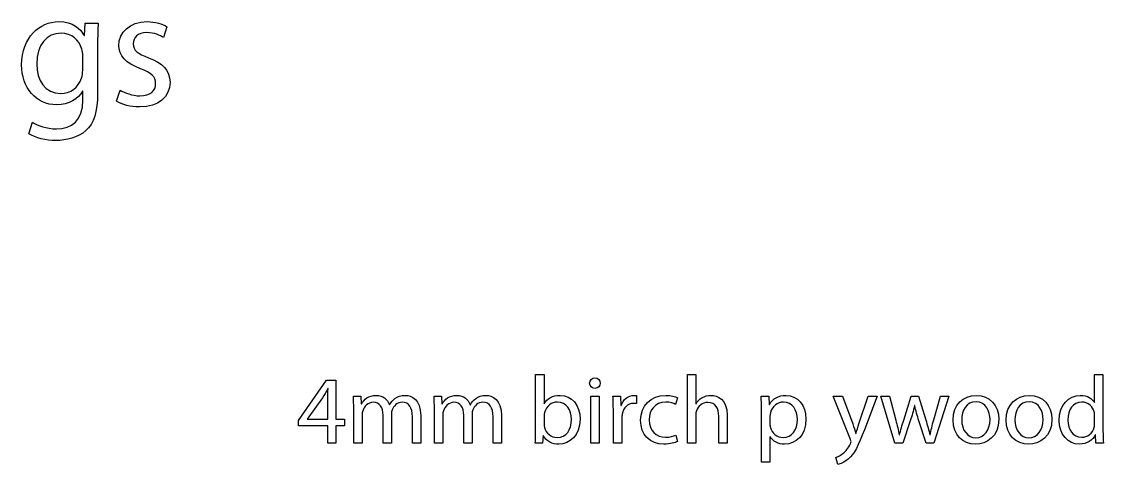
# Model space of a CAD drawing. Extents: x 16 to 1660, y 62 to 1240.
# Drawn here: x 589.2 to 833.9, y 1105.9 to 1206.2 of the extents above; entities that cross this region are included whole.
import ezdxf

# ---------------------------------------------------------------- set-up
doc = ezdxf.new("R2010")
doc.units = 0
doc.layers.get('0').update_dxf_attribs({"linetype": 'CONTINUOUS'})

msp = doc.modelspace()

# ---------------------------------------------------------------- linework, layer by layer
at = {"color": 7}
for points in [[(603.345109, 1202.977584), (603.421591, 1202.977584), (603.536456, 1205.771867), (606.521802, 1205.771867)], [(622.06124, 1205.006198), (621.257471, 1202.556791)], [(606.368838, 1200.719524), (606.368838, 1189.964318), (606.368838, 1189.964318)], [(603.000516, 1195.131524), (603.000516, 1198.461182)], [(603.038616, 1188.395162), (603.038616, 1190.423493), (602.962133, 1190.423493)], [(610.655511, 1188.127051), (611.45928, 1190.653222)], [(590.790736, 1180.778267), (591.632604, 1183.38092)], [(705.468913, 1113.469113), (705.468913, 1126.274382), (705.469196, 1126.274382)], [(705.469196, 1126.274382), (707.373631, 1126.274382), (707.373631, 1119.620147), (707.417376, 1119.620147)], [(741.714149, 1117.124738), (741.714149, 1110.732969), (739.787982, 1110.732969), (739.787982, 1126.274382)], [(739.788264, 1126.274382), (741.714431, 1126.274382), (741.714431, 1119.64216), (741.758176, 1119.64216)], [(831.867498, 1119.948371), (831.911242, 1119.948371), (831.911242, 1126.274382), (833.815678, 1126.274382), (833.815678, 1126.274382)], [(833.815678, 1126.274382), (833.815678, 1113.469113)], [(658.43404, 1110.732687), (658.43404, 1114.629047), (651.823549, 1114.629047), (651.823549, 1115.876751), (658.171291, 1124.96092), (660.250987, 1124.96092), (660.250987, 1116.117769), (662.242911, 1116.117769), (662.242911, 1114.629047), (660.250987, 1114.629047), (660.250987, 1110.732687), (658.43404, 1110.732687), (658.43404, 1110.732687)], [(720.067987, 1124.304189), (720.067987, 1124.304189)], [(657.252093, 1120.998802), (653.771729, 1116.161231), (653.771729, 1116.117769), (658.43404, 1116.117769)], [(658.499798, 1123.100229), (658.43404, 1123.100229)], [(658.43404, 1116.117769), (658.43404, 1120.867569)], [(664.233424, 1121.327309), (665.918856, 1121.327309), (666.006627, 1119.598133), (666.072102, 1119.598133)], [(682.487558, 1121.327309), (684.172989, 1121.327309), (684.26076, 1119.598133), (684.326236, 1119.598133)], [(717.922816, 1121.327309), (719.848982, 1121.327309), (719.848982, 1110.732969), (717.922816, 1110.732969), (717.922816, 1121.327309), (717.922816, 1121.327309)], [(722.956813, 1121.327309), (724.642244, 1121.327309), (724.730016, 1119.225882), (724.795773, 1119.225882)], [(728.275856, 1121.502287), (728.275856, 1119.68534)], [(737.578464, 1120.977353), (737.140456, 1119.510644)], [(756.487918, 1121.327309), (758.19508, 1121.327309), (758.304582, 1119.510362), (758.348327, 1119.510362)], [(776.689949, 1111.564678), (772.793589, 1121.327309), (774.894733, 1121.327309)], [(774.894733, 1121.327309), (777.193151, 1115.066773)], [(778.615833, 1115.1108), (780.71726, 1121.327309), (782.752647, 1121.327309), (779.863538, 1113.775324)], [(790.216013, 1115.767249), (788.508569, 1110.732687), (786.75738, 1110.732687), (783.561496, 1121.327309), (785.531689, 1121.327309)], [(785.531689, 1121.327309), (786.954371, 1115.942509)], [(788.727291, 1115.920778), (790.456749, 1121.327309), (792.076422, 1121.327309), (793.718109, 1116.029998)], [(795.535056, 1116.007984), (797.045509, 1121.327309), (798.949662, 1121.327309), (795.535056, 1110.732687), (793.783867, 1110.732687), (792.164193, 1115.789262)], [(666.203618, 1117.102724), (666.203618, 1110.732687), (664.321196, 1110.732687), (664.321196, 1118.459649)], [(672.398113, 1119.422873), (672.44214, 1119.422873)], [(684.457469, 1117.102724), (684.457469, 1110.732687), (682.575047, 1110.732687), (682.575047, 1118.459649)], [(690.652247, 1119.422873), (690.695991, 1119.422873)], [(791.2227, 1119.269627), (791.178956, 1119.269627)], [(672.836122, 1117.277702), (672.836122, 1110.732687), (670.953418, 1110.732687), (670.953418, 1117.080711)], [(679.468627, 1116.949478), (679.468627, 1110.732687), (677.586204, 1110.732687), (677.586204, 1116.70846)], [(691.089973, 1117.277702), (691.089973, 1110.732687), (689.207551, 1110.732687), (689.207551, 1117.080711)], [(697.722478, 1116.949478), (697.722478, 1110.732687), (695.840056, 1110.732687), (695.840056, 1116.70846)], [(707.373631, 1116.861707), (707.373631, 1114.979284)], [(724.970469, 1116.379953), (724.970469, 1110.732404), (723.044302, 1110.732404), (723.044302, 1118.021922)], [(748.806111, 1117.037249), (748.806111, 1110.732969), (746.879944, 1110.732969), (746.879944, 1116.818244)], [(758.523587, 1112.155651), (758.479842, 1112.155651), (758.479842, 1106.3986), (756.575407, 1106.3986), (756.575407, 1117.868676), (756.575407, 1117.868676)], [(758.479842, 1116.884002), (758.479842, 1115.045324)], [(810.243067, 1116.117769), (810.243067, 1116.117769)], [(822.259524, 1116.117769), (822.259524, 1116.117769)], [(831.911524, 1115.176276), (831.911524, 1117.014953)], [(707.176076, 1112.462427), (707.132613, 1112.462427), (707.022829, 1110.732969), (705.381424, 1110.732969)], [(737.206213, 1112.549916), (737.53472, 1111.10522)], [(777.893344, 1112.899871), (777.937371, 1112.899871)], [(787.720604, 1112.571647), (787.786362, 1112.571647)], [(794.65932, 1112.571647), (794.725078, 1112.571647)], [(833.903167, 1110.732969), (832.195722, 1110.732969), (832.108233, 1112.571929), (832.042193, 1112.571929)], [(773.865751, 1105.917129), (773.38428, 1107.515071)]]:
    msp.add_lwpolyline(points, dxfattribs=at)
for points in [[(589.183198, 1196.356087), (589.183198, 1202.633273), (593.278807, 1206.15456), (597.56548, 1206.15456)], [(597.56548, 1206.15456), (600.780556, 1206.15456), (602.502958, 1204.50864), (603.345109, 1202.977584)], [(606.521802, 1205.771867), (606.406938, 1204.470258), (606.368838, 1202.939484), (606.368838, 1200.719524)], [(611.153069, 1200.719524), (611.153069, 1203.705153), (613.602476, 1206.15456), (617.544838, 1206.15456)], [(617.544838, 1206.15456), (619.420487, 1206.15456), (621.066124, 1205.657002), (622.06124, 1205.006198)], [(598.10142, 1203.551907), (594.886344, 1203.551907), (592.58962, 1200.834389), (592.58962, 1196.547433)], [(602.809169, 1199.954138), (602.196747, 1201.944369), (600.589209, 1203.551907), (598.10142, 1203.551907)], [(617.468356, 1203.666771), (615.478124, 1203.666771), (614.406244, 1202.518409), (614.406244, 1201.1406)], [(621.257471, 1202.556791), (620.530184, 1203.015967), (619.190758, 1203.666771), (617.468356, 1203.666771)], [(603.000516, 1198.461182), (603.000516, 1199.035504), (602.962133, 1199.533062), (602.809169, 1199.954138)], [(616.090547, 1195.475836), (612.722224, 1196.70068), (611.153069, 1198.499564), (611.153069, 1200.719524)], [(614.406244, 1201.1406), (614.406244, 1199.609544), (615.478124, 1198.92064), (617.889431, 1197.963907)], [(617.889431, 1197.963907), (621.066124, 1196.777162), (622.750144, 1195.169624), (622.750144, 1192.413724)], [(597.067922, 1187.323282), (592.475038, 1187.323282), (589.183198, 1191.227262), (589.183198, 1196.356087)], [(592.58962, 1196.547433), (592.58962, 1192.911282), (594.465269, 1189.887836), (598.063038, 1189.887836)], [(602.732687, 1193.332358), (602.924033, 1193.90668), (603.000516, 1194.557202), (603.000516, 1195.131524)], [(619.496969, 1192.107513), (619.496969, 1193.715333), (618.539953, 1194.557202), (616.090547, 1195.475836)], [(598.063038, 1189.887836), (600.168133, 1189.887836), (602.0435, 1191.18888), (602.732687, 1193.332358)], [(622.750144, 1192.413724), (622.750144, 1189.122167), (620.185873, 1186.825724), (615.860818, 1186.825724)], [(615.9373, 1189.351896), (618.348607, 1189.351896), (619.496969, 1190.538358), (619.496969, 1192.107513)], [(602.962133, 1190.423493), (601.967018, 1188.701091), (599.938404, 1187.323282), (597.067922, 1187.323282)], [(606.368838, 1189.964318), (606.368838, 1185.677644), (605.488304, 1183.113091), (603.727802, 1181.467453)], [(611.45928, 1190.653222), (612.492496, 1190.0408), (614.25328, 1189.351896), (615.9373, 1189.351896)], [(597.06764, 1181.888247), (600.512444, 1181.888247), (603.038616, 1183.687131), (603.038616, 1188.395162)], [(615.860818, 1186.825724), (613.832204, 1186.825724), (611.956556, 1187.361382), (610.655511, 1188.127051)], [(591.632604, 1183.38092), (592.857449, 1182.577151), (594.771198, 1181.888247), (597.06764, 1181.888247)], [(596.953058, 1179.247211), (594.733098, 1179.247211), (592.283409, 1179.783151), (590.790736, 1180.778267)], [(603.727802, 1181.467453), (601.890536, 1179.821533), (599.287882, 1179.247211), (596.953058, 1179.247211)], [(717.68208, 1124.304189), (717.68208, 1124.96092), (718.163551, 1125.508149), (718.88604, 1125.508149)], [(718.842013, 1123.122242), (718.141538, 1123.122242), (717.68208, 1123.647458), (717.68208, 1124.304189)], [(720.067987, 1124.304189), (720.067987, 1123.647458), (719.608247, 1123.122242), (718.842013, 1123.122242)], [(718.88604, 1125.508149), (719.586516, 1125.508149), (720.067987, 1124.982651), (720.067987, 1124.304189)], [(658.43404, 1123.100229), (657.996313, 1122.26852), (657.646076, 1121.655533), (657.252093, 1120.998802)], [(658.43404, 1120.867569), (658.43404, 1121.611789), (658.456053, 1122.356009), (658.499798, 1123.100229)], [(664.321478, 1118.459649), (664.321478, 1119.57612), (664.277733, 1120.451856), (664.233424, 1121.327309)], [(666.072102, 1119.598133), (666.663358, 1120.60482), (667.648313, 1121.546031), (669.421233, 1121.546031)], [(669.421233, 1121.546031), (670.844198, 1121.546031), (671.938656, 1120.670578), (672.398113, 1119.422873)], [(673.6461, 1120.801811), (674.2811, 1121.283564), (674.95928, 1121.546031), (675.966531, 1121.546031)], [(675.966531, 1121.546031), (677.389213, 1121.546031), (679.468627, 1120.626551), (679.468627, 1116.949478)], [(682.575047, 1118.459649), (682.575047, 1119.57612), (682.531302, 1120.451856), (682.487558, 1121.327309)], [(684.326236, 1119.598133), (684.917209, 1120.60482), (685.902447, 1121.546031), (687.675367, 1121.546031)], [(687.675367, 1121.546031), (689.098049, 1121.546031), (690.192507, 1120.670578), (690.652247, 1119.422873)], [(691.899951, 1120.801811), (692.534951, 1121.283564), (693.213413, 1121.546031), (694.2201, 1121.546031)], [(694.2201, 1121.546031), (695.643064, 1121.546031), (697.722478, 1120.626551), (697.722478, 1116.949478)], [(707.417376, 1119.620147), (708.095838, 1120.802093), (709.321529, 1121.546313), (711.028973, 1121.546313)], [(711.028973, 1121.546313), (713.677629, 1121.546313), (715.516024, 1119.357398), (715.516024, 1116.161513)], [(723.044302, 1118.021922), (723.044302, 1119.269627), (723.022289, 1120.342071), (722.956813, 1121.327309)], [(724.795773, 1119.225882), (725.277244, 1120.648564), (726.459191, 1121.546031), (727.75064, 1121.546031)], [(727.75064, 1121.546031), (727.947913, 1121.546031), (728.100878, 1121.5243), (728.275856, 1121.502287)], [(729.216784, 1115.899047), (729.216784, 1119.160689), (731.449444, 1121.546313), (734.907796, 1121.546313)], [(734.907796, 1121.546313), (736.045998, 1121.546313), (737.053249, 1121.261833), (737.578464, 1120.977353)], [(741.758176, 1119.64216), (742.064669, 1120.189107), (742.54614, 1120.692873), (743.137113, 1121.021098)], [(743.137113, 1121.021098), (743.706356, 1121.349322), (744.384818, 1121.546313), (745.107307, 1121.546313)], [(745.107307, 1121.546313), (746.529989, 1121.546313), (748.806111, 1120.67086), (748.806111, 1117.037249)], [(756.575407, 1117.868676), (756.575407, 1119.225882), (756.531662, 1120.32034), (756.487918, 1121.327309)], [(758.348327, 1119.510362), (759.11456, 1120.801811), (760.383996, 1121.546031), (762.113453, 1121.546031)], [(762.113453, 1121.546031), (764.696351, 1121.546031), (766.622518, 1119.379129), (766.622518, 1116.183244)], [(799.889462, 1115.942509), (799.889462, 1119.466618), (802.231624, 1121.546031), (805.143029, 1121.546031)], [(805.143029, 1121.546031), (808.185667, 1121.546031), (810.243067, 1119.335384), (810.243067, 1116.117769)], [(811.90592, 1115.942509), (811.90592, 1119.466618), (814.248082, 1121.546031), (817.159487, 1121.546031)], [(817.159487, 1121.546031), (820.202124, 1121.546031), (822.259524, 1119.335384), (822.259524, 1116.117769)], [(823.921531, 1115.877033), (823.899518, 1119.401142), (826.110447, 1121.546313), (828.671331, 1121.546313)], [(828.671331, 1121.546313), (830.313018, 1121.546313), (831.385744, 1120.780362), (831.867498, 1119.948371)], [(668.742771, 1119.970102), (667.560542, 1119.970102), (666.663358, 1119.006878), (666.356864, 1118.043936)], [(670.953418, 1117.080711), (670.953418, 1118.766142), (670.20948, 1119.970102), (668.742771, 1119.970102)], [(672.44214, 1119.422873), (672.770364, 1120.03586), (673.208091, 1120.473587), (673.6461, 1120.801811)], [(675.287504, 1119.970102), (674.171316, 1119.970102), (673.339324, 1119.160124), (672.989369, 1118.240927)], [(677.586204, 1116.70846), (677.586204, 1118.766142), (676.819971, 1119.970102), (675.287504, 1119.970102)], [(686.996622, 1119.970102), (685.814676, 1119.970102), (684.917209, 1119.006878), (684.610716, 1118.043936)], [(689.207551, 1117.080711), (689.207551, 1118.766142), (688.463331, 1119.970102), (686.996622, 1119.970102)], [(690.695991, 1119.422873), (691.024216, 1120.03586), (691.462224, 1120.473587), (691.899951, 1120.801811)], [(693.541638, 1119.970102), (692.425167, 1119.970102), (691.593458, 1119.160124), (691.24322, 1118.240927)], [(695.840056, 1116.70846), (695.840056, 1118.766142), (695.073822, 1119.970102), (693.541638, 1119.970102)], [(710.394256, 1120.03586), (709.102807, 1120.03586), (707.876833, 1119.11638), (707.482851, 1117.671684)], [(713.568127, 1116.095756), (713.568127, 1118.218913), (712.473669, 1120.03586), (710.394256, 1120.03586)], [(727.619124, 1119.729084), (726.261918, 1119.729084), (725.298693, 1118.722116), (725.036227, 1117.27742)], [(728.275856, 1119.68534), (728.078864, 1119.729084), (727.881873, 1119.729084), (727.619124, 1119.729084)], [(734.907796, 1120.014129), (732.478427, 1120.014129), (731.164682, 1118.197464), (731.164682, 1116.008267)], [(737.140456, 1119.510644), (736.680998, 1119.751662), (735.958509, 1120.014129), (734.907796, 1120.014129)], [(744.42828, 1119.948371), (743.180576, 1119.948371), (742.217633, 1119.072636), (741.845382, 1118.044218)], [(746.879944, 1116.818244), (746.879944, 1118.525689), (746.245227, 1119.948371), (744.42828, 1119.948371)], [(761.522198, 1120.014129), (760.209018, 1120.014129), (758.961313, 1119.094649), (758.611076, 1117.650236)], [(764.674338, 1116.096038), (764.674338, 1118.197464), (763.558149, 1120.014129), (761.522198, 1120.014129)], [(791.178956, 1119.269627), (790.916489, 1117.999909), (790.587982, 1116.905733), (790.216013, 1115.767249)], [(792.164193, 1115.789262), (791.791942, 1116.971209), (791.485731, 1118.021922), (791.2227, 1119.269627)], [(805.099002, 1120.1019), (802.844893, 1120.1019), (801.859656, 1117.999909), (801.859656, 1116.007984)], [(808.272873, 1116.052011), (808.272873, 1117.846944), (807.375407, 1120.1019), (805.099002, 1120.1019)], [(817.11546, 1120.1019), (814.860787, 1120.1019), (813.875831, 1117.999909), (813.875831, 1116.007984)], [(820.289331, 1116.052011), (820.289331, 1117.846944), (819.391864, 1120.1019), (817.11546, 1120.1019)], [(829.043582, 1120.03586), (827.05194, 1120.03586), (825.869993, 1118.284671), (825.869993, 1115.964522)], [(831.823753, 1117.824931), (831.539273, 1119.028891), (830.48856, 1120.03586), (829.043582, 1120.03586)], [(666.356864, 1118.043936), (666.247362, 1117.781187), (666.203618, 1117.430949), (666.203618, 1117.102724)], [(672.989369, 1118.240927), (672.901316, 1117.956164), (672.836122, 1117.62794), (672.836122, 1117.277702)], [(684.610716, 1118.043936), (684.501496, 1117.781187), (684.457469, 1117.430949), (684.457469, 1117.102724)], [(691.24322, 1118.240927), (691.155731, 1117.956164), (691.089973, 1117.62794), (691.089973, 1117.277702)], [(707.482851, 1117.671684), (707.417376, 1117.430949), (707.373631, 1117.1682), (707.373631, 1116.861707)], [(710.350511, 1112.024418), (712.38618, 1112.024418), (713.568127, 1113.666104), (713.568127, 1116.095756)], [(715.516024, 1116.161513), (715.516024, 1112.374656), (713.108104, 1110.492233), (710.744211, 1110.492233)], [(725.036227, 1117.27742), (724.992482, 1117.014671), (724.970469, 1116.686447), (724.970469, 1116.379953)], [(731.164682, 1116.008267), (731.164682, 1113.556884), (732.740893, 1112.046431), (734.84232, 1112.046431)], [(741.845382, 1118.044218), (741.73588, 1117.759456), (741.714149, 1117.474693), (741.714149, 1117.124738)], [(758.611076, 1117.650236), (758.5456, 1117.409218), (758.479842, 1117.124738), (758.479842, 1116.884002)], [(761.456722, 1112.002687), (763.492391, 1112.002687), (764.674338, 1113.666387), (764.674338, 1116.096038)], [(766.622518, 1116.183244), (766.622518, 1112.374373), (764.280356, 1110.491951), (761.784947, 1110.491951)], [(786.954371, 1115.942509), (787.239133, 1114.76028), (787.523896, 1113.666104), (787.720604, 1112.571647)], [(793.718109, 1116.029998), (794.112091, 1114.76028), (794.418584, 1113.644091), (794.65932, 1112.571647)], [(794.725078, 1112.571647), (794.900338, 1113.644091), (795.184818, 1114.76028), (795.535056, 1116.007984)], [(804.967769, 1110.491951), (802.122122, 1110.491951), (799.889462, 1112.593378), (799.889462, 1115.942509)], [(801.859656, 1116.007984), (801.859656, 1113.687836), (803.172836, 1111.936647), (805.05554, 1111.936647)], [(810.243067, 1116.117769), (810.243067, 1112.199396), (807.506922, 1110.491951), (804.967769, 1110.491951)], [(805.05554, 1111.936647), (806.893936, 1111.936647), (808.272873, 1113.666104), (808.272873, 1116.052011)], [(816.984227, 1110.491951), (814.13858, 1110.491951), (811.90592, 1112.593378), (811.90592, 1115.942509)], [(813.875831, 1116.007984), (813.875831, 1113.687836), (815.189293, 1111.936647), (817.071716, 1111.936647)], [(822.259524, 1116.117769), (822.259524, 1112.199396), (819.523662, 1110.491951), (816.984227, 1110.491951)], [(817.071716, 1111.936647), (818.910393, 1111.936647), (820.289331, 1113.666104), (820.289331, 1116.052011)], [(825.869993, 1115.964522), (825.869993, 1113.819351), (826.94272, 1112.046149), (829.00012, 1112.046149)], [(831.911524, 1117.014953), (831.911524, 1117.255971), (831.889229, 1117.584478), (831.823753, 1117.824931)], [(707.373631, 1114.979284), (707.373631, 1114.738549), (707.395362, 1114.497813), (707.46112, 1114.278809)], [(707.46112, 1114.278809), (707.811358, 1112.943616), (708.94956, 1112.024418), (710.350511, 1112.024418)], [(734.492082, 1110.492233), (731.296198, 1110.492233), (729.216784, 1112.659418), (729.216784, 1115.899047)], [(758.479842, 1115.045324), (758.479842, 1114.760562), (758.501573, 1114.498096), (758.567331, 1114.25736)], [(758.567331, 1114.25736), (758.917569, 1112.921884), (760.078067, 1112.002687), (761.456722, 1112.002687)], [(779.863538, 1113.775324), (778.4846, 1110.141713), (777.543107, 1108.303036), (776.229927, 1107.143102)], [(777.193151, 1115.066773), (777.455618, 1114.36658), (777.718367, 1113.534589), (777.893344, 1112.899871)], [(777.937371, 1112.899871), (778.13408, 1113.534589), (778.353084, 1114.344567), (778.615833, 1115.1108)], [(787.786362, 1112.571647), (788.026816, 1113.644091), (788.377336, 1114.782293), (788.727291, 1115.920778)], [(828.474622, 1110.492233), (825.913456, 1110.492233), (823.921531, 1112.659418), (823.921531, 1115.877033)], [(829.00012, 1112.046149), (830.291851, 1112.046149), (831.473516, 1112.921602), (831.823753, 1114.344567)], [(831.823753, 1114.344567), (831.889229, 1114.607316), (831.911524, 1114.869782), (831.911524, 1115.176276)], [(705.381424, 1110.732969), (705.425169, 1111.455458), (705.468913, 1112.528184), (705.468913, 1113.469113)], [(710.744211, 1110.492233), (709.212027, 1110.492233), (707.986336, 1111.083207), (707.176076, 1112.462427)], [(737.53472, 1111.10522), (737.031236, 1110.864202), (735.914764, 1110.492233), (734.492082, 1110.492233)], [(734.84232, 1112.046431), (735.936778, 1112.046431), (736.659267, 1112.30918), (737.206213, 1112.549916)], [(761.784947, 1110.491951), (760.383996, 1110.491951), (759.158304, 1111.104938), (758.523587, 1112.155651)], [(776.843196, 1111.061193), (776.843196, 1111.170696), (776.799169, 1111.323942), (776.689949, 1111.564678)], [(776.689949, 1110.601453), (776.777438, 1110.798444), (776.843196, 1110.951691), (776.843196, 1111.061193)], [(832.042193, 1112.571929), (831.473233, 1111.3897), (830.203798, 1110.492233), (828.474622, 1110.492233)], [(833.815678, 1113.469113), (833.815678, 1112.528184), (833.859422, 1111.455458), (833.903167, 1110.732969)], [(775.069993, 1108.456282), (775.595209, 1108.872278), (776.229927, 1109.616498), (776.689949, 1110.601453)], [(773.38428, 1107.515071), (773.865751, 1107.668318), (774.500469, 1107.974811), (775.069993, 1108.456282)], [(776.229927, 1107.143102), (775.266702, 1106.333124), (774.347222, 1106.0049), (773.865751, 1105.917129)]]:
    msp.add_open_spline(points, degree=3, dxfattribs=at)

doc.saveas('drawing.dxf')
